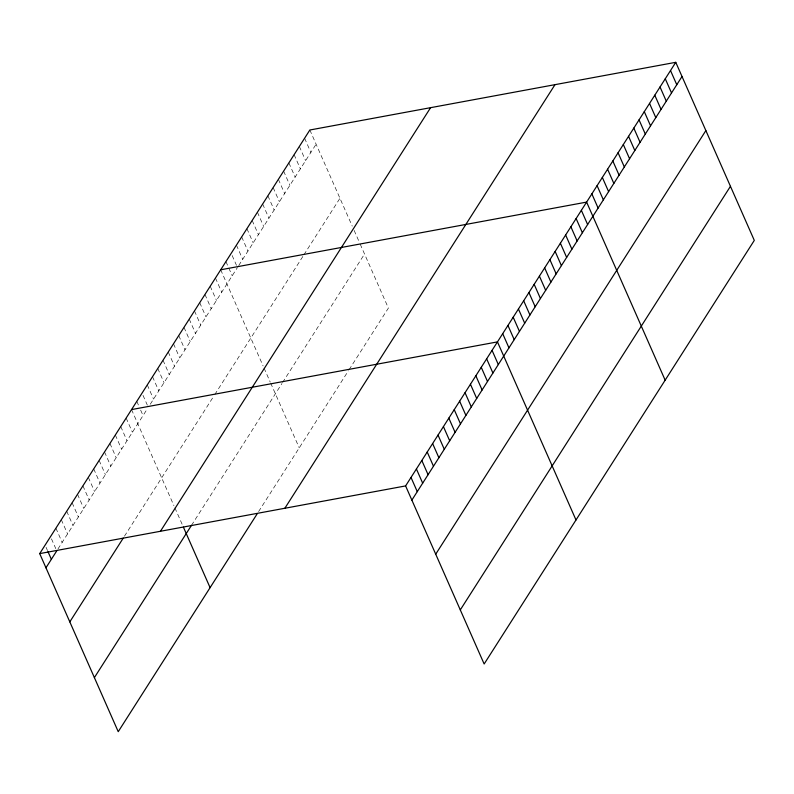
<?xml version="1.0" encoding="UTF-8"?>
<svg xmlns="http://www.w3.org/2000/svg" width="794" height="794" viewBox="0 0 794 794"><rect width="100%" height="100%" fill="white"/><g stroke="black" fill="none" stroke-linecap="round" stroke-linejoin="round"><path stroke-width="0.6" stroke-dasharray="3.97 2.98" d="M57.962 548.972L147.644 408.354M150.265 404.245L237.446 267.538M238.756 265.484L316.111 144.19M124.44 536.218L214.102 395.62M214.757 394.598L303.248 255.837M303.904 254.805L339.961 198.272M191.483 525.35L281.939 383.512M282.595 382.48L364.535 254.001M258.596 511.594L348.407 370.778M349.062 369.756L388.395 308.082L359.811 243.282M309.849 130.008L352.248 226.141M354.144 230.429L359.335 242.21M304.608 138.225L310.861 152.418M299.358 146.453L305.621 160.636M294.117 154.671L300.38 168.864M288.877 162.899L295.13 177.082M283.627 171.117L289.889 185.31M278.386 179.345L284.639 193.528M273.146 187.563L279.399 201.755M267.896 195.79L274.158 209.973M262.655 204.008L268.908 218.201M257.405 212.236L263.668 226.419M252.164 220.454L258.427 234.647M246.924 228.682L253.177 242.865M241.674 236.9L247.936 251.093M236.433 245.128L242.686 259.31M232.156 255.529L236.483 265.355M225.943 261.573L228.354 267.032M228.831 268.124L232.205 275.756M220.702 269.791L263.102 365.925M264.045 368.069L270.188 382.003M270.665 383.075L299.239 447.866M215.452 278.019L221.715 292.202M210.212 286.237L216.474 300.43M204.971 294.465L211.224 308.648M199.721 302.683L205.983 316.875M194.48 310.911L200.733 325.093M189.24 319.128L195.493 333.321M183.99 327.356L190.252 341.539M178.749 335.574L185.002 349.767M173.509 343.802L179.762 357.985M168.259 352.02L174.521 366.213M163.018 360.248L169.271 374.431M157.768 368.466L164.03 382.658M152.527 376.693L158.78 390.876M147.287 384.911L153.54 399.104M142.999 395.323L147.337 405.139M136.796 401.357L138.722 405.724M140.647 410.091L143.049 415.55M131.556 409.585L173.946 505.718M174.898 507.862L182.461 525.003M126.147 418.051L132.409 432.244M120.748 426.527L127 440.71M115.338 435.003L121.601 449.186M109.939 443.469L116.192 457.662M104.54 451.945L110.793 466.128M99.131 460.411L105.394 474.604M93.732 468.887L99.984 483.08M88.323 477.363L94.585 491.546M82.923 485.829L89.186 500.022M77.524 494.305L83.777 508.488M72.115 502.771L78.378 516.963M66.716 511.247L72.969 525.439M61.317 519.723L67.569 533.905M55.908 528.189L62.17 542.381M51.471 538.848L55.798 548.664M46.062 547.314L47.511 550.589"/><path stroke-width="1.19" d="M257.286 513.649L118.237 731.681L39.7 553.607L309.849 130.008L675.763 62.319L754.3 240.393L484.151 663.992L405.605 485.918L675.763 62.319M45.953 567.799L56.761 550.847M69.812 621.881L123.239 538.104M160.448 531.265L430.596 107.666M94.387 677.6L191.483 525.35M284.857 508.259L555.006 84.65M411.868 500.101L682.016 76.502M435.717 554.192L705.866 130.583M460.292 609.911L730.45 186.312M220.702 269.791L586.607 202.103L665.154 380.177M131.556 409.585L497.461 341.896L575.997 519.971M39.7 553.607L405.605 485.918M670.513 70.537L676.776 84.73M665.273 78.765L671.526 92.948M660.032 86.983L666.285 101.175M654.782 95.211L661.045 109.393M649.542 103.428L655.794 117.621M644.291 111.656L650.554 125.839M639.051 119.874L645.304 134.067M633.811 128.102L640.063 142.285M628.56 136.32L634.823 150.513M623.32 144.548L629.573 158.731M618.079 152.766L624.332 166.958M612.829 160.993L619.092 175.176M607.589 169.211L613.841 183.404M602.338 177.439L608.601 191.622M597.098 185.657L603.351 199.85M591.858 193.885L598.11 208.068M581.367 210.331L587.62 224.513M576.126 218.548L582.379 232.741M570.876 226.776L577.139 240.959M565.636 234.994L571.888 249.187M560.385 243.222L566.648 257.405M555.145 251.44L561.408 265.633M549.905 259.668L556.157 273.851M544.654 267.886L550.917 282.078M539.414 276.113L545.667 290.296M534.173 284.331L540.426 298.524M528.923 292.559L535.186 306.742M523.683 300.777L529.935 314.97M518.432 309.005L524.695 323.188M513.192 317.223L519.455 331.416M507.952 325.451L514.204 339.634M502.701 333.669L508.964 347.861M492.062 350.362L498.314 364.555M486.653 358.838L492.915 373.021M481.253 367.314L487.506 381.497M475.844 375.78L482.107 389.973M470.445 384.256L476.698 398.439M465.046 392.722L471.299 406.915M459.637 401.198L465.899 415.381M454.237 409.674L460.49 423.857M448.828 418.14L455.091 432.333M443.429 426.616L449.692 440.799M438.03 435.082L444.283 449.275M432.621 443.558L438.884 457.741M427.222 452.034L433.474 466.217M421.822 460.5L428.075 474.693M416.413 468.976L422.676 483.159M411.014 477.442L417.267 491.635M183.404 527.147L210.092 587.659M47.987 551.681L51.362 559.323"/></g></svg>
